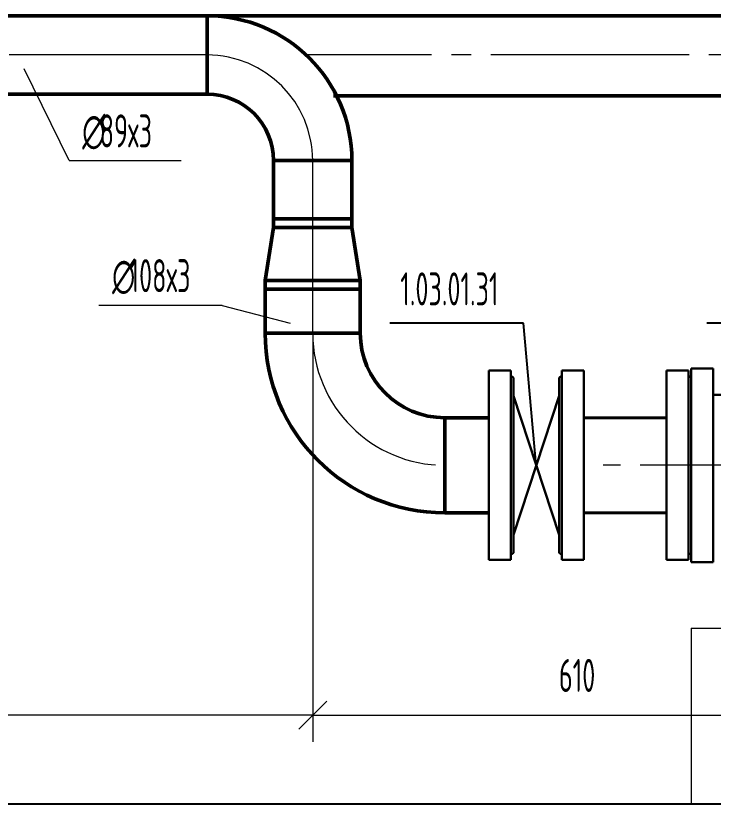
# Model space of a CAD drawing. Header units: millimetres. Extents: x -2281 to 5887, y 0 to 4166.
# Drawn here: x 4639.8 to 4692.6, y 171.2 to 230.9 of the extents above; entities that cross this region are included whole.
import ezdxf

# ---------------------------------------------------------------- set-up
doc = ezdxf.new("R2010")
doc.units = ezdxf.units.MM
for name, pattern in [('K5LT32777', [0]), ('K5LT32783', [0]), ('K5LT32784', [0]), ('K5LT32807', [0]), ('K5LT32818', [0]), ('K5LT32834', [0]), ('K5LT32893', [0]), ('K5LT_AXLED', [19.5, 15, -1.5, 1.5, -1.5]), ('K5LT_THIN', [0])]:
    doc.linetypes.add(name, pattern=pattern)
doc.layers.add('Системный слой', color=7, linetype='Continuous')
doc.styles.add('KDIMTEXTSTYLE', font='GOST_AU.SHX', dxfattribs={"width": 0.96, "oblique": 15, "height": 5})
doc.styles.add('KTEXTSTYLE', font='GOST_AU.SHX', dxfattribs={"width": 0.96, "height": 5})
doc.dimstyles.new('KDIMSTYLE (0.07)', dxfattribs={"dimtxt": 5, "dimasz": 1, "dimexe": 2, "dimexo": 0, "dimgap": 1, "dimtad": 1, "dimlfac": 15, "dimtxsty": 'KDIMTEXTSTYLE', "dimsah": 1, "dimcen": 0, "dimdle": 1, "dimadec": 0, "dimazin": 0, "dimtfac": 0.667, "dimtmove": 0, "dimatfit": 3, "dimfxl": 1, "dimtvp": 1, "dimtolj": 1, "dimtzin": 0, "dimarcsym": 0})

# ---------------------------------------------------------------- blocks, each defined once
blk = doc.blocks.new('U1130')
at = {"layer": 'Системный слой', "color": 200, "linetype": 'K5LT32784', "lineweight": 50, "true_color": 0xbf00ff}
for p, q in [((4665.875, 206.83), (4658.675, 206.83)), ((4672.275, 200.43), (4672.275, 193.23))]:
    blk.add_line(p, q, dxfattribs=at)
for radius in [13.6, 6.4]:
    blk.add_arc((4672.275, 206.83), radius, 180, 270, dxfattribs=at)
at = {"layer": 'Системный слой', "color": 30, "linetype": 'K5LT_AXLED', "lineweight": 13, "true_color": 0xff8000}
blk.add_arc((4672.275, 206.83), 10, 180, 270, dxfattribs=at)
blk = doc.blocks.new('U1132')
at = {"layer": 'Системный слой', "color": 200, "linetype": 'K5LT32834', "lineweight": 30, "true_color": 0xbf00ff}
for p, q in [((4689.075, 189.664), (4689.075, 203.997)), ((4690.742, 203.997), (4689.075, 203.997)), ((4690.742, 189.664), (4690.742, 203.997)), ((4690.942, 203.453), (4690.742, 203.619)), ((4690.942, 203.453), (4690.942, 190.208)), ((4690.942, 190.83), (4690.942, 202.83)), ((4690.942, 190.208), (4690.742, 190.042)), ((4690.742, 189.664), (4689.075, 189.664))]:
    blk.add_line(p, q, dxfattribs=at)
blk = doc.blocks.new('U1131')
at = {"layer": 'Системный слой'}
blk.add_blockref('U1132', (0, 0), dxfattribs=at)
blk = doc.blocks.new('U1135')
at = {"layer": 'Системный слой', "color": 200, "linetype": 'K5LT32784', "lineweight": 50, "true_color": 0xbf00ff}
for p, q in [((4665.242, 215.497), (4659.309, 215.497)), ((4659.309, 214.83), (4659.309, 215.497)), ((4665.242, 214.83), (4665.242, 215.497)), ((4658.675, 210.83), (4659.309, 214.83)), ((4665.242, 214.83), (4659.309, 214.83)), ((4665.875, 210.83), (4665.242, 214.83)), ((4658.675, 210.164), (4658.675, 210.83)), ((4665.875, 210.83), (4658.675, 210.83)), ((4665.875, 210.164), (4665.875, 210.83)), ((4665.875, 210.164), (4658.675, 210.164))]:
    blk.add_line(p, q, dxfattribs=at)
blk = doc.blocks.new('U1143')
at = {"layer": 'Системный слой', "color": 200, "linetype": 'K5LT32834', "lineweight": 30, "true_color": 0xbf00ff}
for p, q in [((4677.275, 203.997), (4675.609, 203.997)), ((4675.609, 203.997), (4675.609, 189.664)), ((4677.275, 203.997), (4677.275, 189.664)), ((4677.475, 203.453), (4677.275, 203.619)), ((4677.475, 190.208), (4677.475, 203.453)), ((4677.475, 202.83), (4677.475, 190.83)), ((4677.475, 190.208), (4677.275, 190.042)), ((4677.275, 189.664), (4675.609, 189.664))]:
    blk.add_line(p, q, dxfattribs=at)
blk = doc.blocks.new('U1142')
at = {"layer": 'Системный слой'}
blk.add_blockref('U1143', (0, 0), dxfattribs=at)
blk = doc.blocks.new('U1144')
at = {"layer": 'Системный слой', "color": 200, "linetype": 'K5LT32834', "lineweight": 30, "true_color": 0xbf00ff}
for p, q in [((4680.942, 202.097), (4677.475, 191.564)), ((4677.475, 191.564), (4677.475, 202.097)), ((4677.475, 202.097), (4680.942, 191.564)), ((4680.942, 202.097), (4680.942, 191.564))]:
    blk.add_line(p, q, dxfattribs=at)
blk = doc.blocks.new('U1146')
at = {"layer": 'Системный слой', "color": 200, "linetype": 'K5LT32834', "lineweight": 30, "true_color": 0xbf00ff}
for p, q in [((4680.942, 203.453), (4681.142, 203.619)), ((4681.142, 203.997), (4681.142, 189.664)), ((4681.142, 203.997), (4682.809, 203.997)), ((4682.809, 203.997), (4682.809, 189.664)), ((4680.942, 190.208), (4680.942, 203.453)), ((4680.942, 202.83), (4680.942, 190.83)), ((4680.942, 190.208), (4681.142, 190.042)), ((4681.142, 189.664), (4682.809, 189.664))]:
    blk.add_line(p, q, dxfattribs=at)
blk = doc.blocks.new('U1145')
at = {"layer": 'Системный слой'}
blk.add_blockref('U1146', (0, 0), dxfattribs=at)
blk = doc.blocks.new('U1141')
at = {"layer": 'Системный слой'}
for name in ['U1142', 'U1145', 'U1144']:
    blk.add_blockref(name, (0, 0), dxfattribs=at)
blk = doc.blocks.new('U1155')
at = {"layer": 'Системный слой', "color": 211, "linetype": 'K5LT32783', "lineweight": 50, "true_color": 0xff7fff}
for p, q in [((4654.275, 224.934), (4654.275, 230.867)), ((4659.309, 219.9), (4665.242, 219.9))]:
    blk.add_line(p, q, dxfattribs=at)
for radius in [10.967, 5.033]:
    blk.add_arc((4654.275, 219.9), radius, 0, 90, dxfattribs=at)
at = {"layer": 'Системный слой', "color": 30, "linetype": 'K5LT_AXLED', "lineweight": 13, "true_color": 0xff8000}
blk.add_arc((4654.275, 219.9), 8, 0, 90, dxfattribs=at)
blk = doc.blocks.new('D283')
at = {"layer": 'Системный слой', "color": 7, "linetype": 'K5LT_THIN', "lineweight": 13, "transparency": 16777216}
for p, q in [((4520.934, 206.831), (4520.934, 175.898)), ((4662.275, 206.83), (4662.275, 175.898)), ((4521.995, 178.959), (4519.874, 176.838)), ((4661.215, 176.838), (4663.336, 178.959)), ((4520.934, 177.898), (4518.934, 177.898)), ((4662.275, 177.898), (4520.934, 177.898)), ((4662.275, 177.898), (4664.275, 177.898))]:
    blk.add_line(p, q, dxfattribs=at)
at = {"transparency": 16777216}
blk.add_wipeout([(4563.96, 178.898), (4563.96, 182.466), (4568.405, 182.466), (4568.405, 178.898)], dxfattribs=at).dxf.layer = 'Системный слой'
at = {"layer": 'Системный слой', "color": 7, "transparency": 16777216, "insert": (4563.96, 182.166), "char_height": 2.5, "attachment_point": 1, "style": 'KTEXTSTYLE'}
blk.add_mtext('\\H3.5;\\W0.965;\\Q15;\\Q0;\\W0.715;\\H2.50;2120', dxfattribs=at)
blk = doc.blocks.new('KDIMARROW_03')
at = {"layer": 'Системный слой', "color": 0, "linetype": 'K5LT_THIN', "lineweight": 13}
for p, q in [((-1.061, -1.061), (1.061, 1.061)), ((0, 0), (-1, 0)), ((0, 0), (2, 0))]:
    blk.add_line(p, q, dxfattribs=at)
blk = doc.blocks.new('D288')
at = {"layer": 'Системный слой', "color": 7, "linetype": 'K5LT_THIN', "lineweight": 13, "transparency": 16777216}
for p, q in [((4662.275, 206.83), (4662.275, 175.898)), ((4702.942, 196.83), (4702.942, 175.898)), ((4663.336, 178.959), (4661.215, 176.838)), ((4701.882, 176.838), (4704.003, 178.959)), ((4662.275, 177.898), (4660.275, 177.898)), ((4662.275, 177.898), (4702.942, 177.898)), ((4702.942, 177.898), (4704.942, 177.898))]:
    blk.add_line(p, q, dxfattribs=at)
at = {"layer": 'Системный слой', "color": 7, "transparency": 16777216, "insert": (4680.922, 182.166), "char_height": 2.5, "attachment_point": 1, "style": 'KTEXTSTYLE'}
blk.add_mtext('\\H3.5;\\W0.965;\\Q15;\\Q0;\\W0.715;\\H2.50;610', dxfattribs=at)
at = {"transparency": 16777216}
blk.add_wipeout([(4680.922, 183.898), (4680.922, 187.466), (4684.161, 187.466), (4684.161, 183.898)], dxfattribs=at).dxf.layer = 'Системный слой'
blk = doc.blocks.new('U1196')
at = {"layer": 'Системный слой', "color": 7, "linetype": 'K5LT_THIN', "lineweight": 13}
for q in [(4646.083, 208.938), (4660.556, 207.594)]:
    blk.add_line((4655.425, 208.938), q, dxfattribs=at)
at = {"layer": 'Системный слой', "color": 7, "char_height": 2.5, "attachment_point": 1, "style": 'KTEXTSTYLE'}
for s, insert in [('\\H3.5;\\W0.965;\\Q15;\\Q0;\\W0.715;\\H2.50;∅', (4647.083, 212.438)), ('\\H3.5;\\W0.965;\\Q15;\\Q0;\\W0.715;\\H2.50;108х3', (4648.406, 212.438))]:
    blk.add_mtext(s, dxfattribs=dict(at, insert=insert))
blk = doc.blocks.new('U1208')
at = {"layer": 'Системный слой', "color": 7, "linetype": 'K5LT_THIN', "lineweight": 13}
for q in [(4640.41, 226.85), (4652.301, 219.9)]:
    blk.add_line((4643.818, 219.9), q, dxfattribs=at)
at = {"layer": 'Системный слой', "color": 7, "char_height": 2.5, "attachment_point": 1, "style": 'KTEXTSTYLE'}
for s, insert in [('\\H3.5;\\W0.965;\\Q15;\\Q0;\\W0.715;\\H2.50;∅', (4644.818, 223.4)), ('\\H3.5;\\W0.965;\\Q15;\\Q0;\\W0.715;\\H2.50;89х3', (4646.141, 223.4))]:
    blk.add_mtext(s, dxfattribs=dict(at, insert=insert))

msp = doc.modelspace()

# ---------------------------------------------------------------- linework, layer by layer
at = {"layer": 'Системный слой', "color": 211, "linetype": 'K5LT32783', "lineweight": 50, "true_color": 0xff7fff}
for p, q in [((4654.27542, 230.86494), (4620.57542, 230.86494)), ((4654.27542, 230.86494), (4654.27542, 224.93161)), ((4617.60875, 224.93161), (4654.27542, 224.93161))]:
    msp.add_line(p, q, dxfattribs=at)
at = {"layer": 'Системный слой', "color": 200, "linetype": 'K5LT32784', "lineweight": 50, "true_color": 0xbf00ff}
for p, q in [((4724.46048, 230.86927), (4654.27542, 230.86706)), ((4724.47282, 224.81408), (4663.84366, 224.81408)), ((4659.30875, 215.49714), (4659.30875, 219.90039)), ((4665.24208, 215.49714), (4665.24208, 219.90039)), ((4658.67542, 206.83047), (4658.67542, 210.1638)), ((4665.87542, 206.83047), (4665.87542, 210.1638)), ((4672.27542, 200.43047), (4675.60875, 200.43047)), ((4672.27542, 193.23047), (4675.60875, 193.23047))]:
    msp.add_line(p, q, dxfattribs=at)
at = {"layer": 'Системный слой', "color": 30, "linetype": 'K5LT_AXLED', "lineweight": 13, "true_color": 0xff8000}
for p, q in [((4654.27542, 227.90479), (4592.55291, 227.90479)), ((4788.27542, 227.90479), (4661.77192, 227.90479)), ((4662.27542, 206.83047), (4662.27542, 219.90039)), ((4721.58477, 196.83047), (4684.27542, 196.83047))]:
    msp.add_line(p, q, dxfattribs=at)
at = {"layer": 'Системный слой', "color": 7, "linetype": 'K5LT32777', "lineweight": 25}
for p, q in [((4678.25088, 207.59379), (4668.11755, 207.59379)), ((4679.19676, 196.83047), (4678.25088, 207.59379)), ((4702.48142, 207.59379), (4692.13662, 207.59379))]:
    msp.add_line(p, q, dxfattribs=at)
at = {"layer": 'Системный слой', "color": 200, "linetype": 'K5LT32818', "lineweight": 30, "true_color": 0xbf00ff}
for p, q in [((4690.94208, 189.49714), (4690.94208, 204.1638)), ((4692.60875, 204.1638), (4690.94208, 204.1638)), ((4692.60875, 189.49714), (4692.60875, 204.1638)), ((4698.94208, 202.1638), (4692.60875, 202.1638)), ((4692.60875, 189.49714), (4690.94208, 189.49714))]:
    msp.add_line(p, q, dxfattribs=at)
at = {"layer": 'Системный слой', "color": 200, "linetype": 'K5LT32893', "lineweight": 40, "true_color": 0xbf00ff}
for p, q in [((4689.07542, 200.43047), (4682.80875, 200.43047)), ((4689.07542, 193.23047), (4682.80875, 193.23047))]:
    msp.add_line(p, q, dxfattribs=at)
at = {"layer": 'Системный слой', "color": 7, "linetype": 'K5LT_THIN', "lineweight": 13}
for q in [(4690.94208, 171.1638), (4714.94208, 184.49714)]:
    msp.add_line((4690.94208, 184.49714), q, dxfattribs=at)
at = {"layer": 'Системный слой', "color": 6, "linetype": 'K5LT32807', "lineweight": 25, "true_color": 0xff00ff}
msp.add_line((4914.52205, 171.1638), (4293.60875, 171.1638), dxfattribs=at)

# ---------------------------------------------------------------- block references
at = {"layer": 'Системный слой'}
for name in ['U1155', 'U1208', 'U1135', 'U1196', 'U1130', 'U1141', 'U1131']:
    msp.add_blockref(name, (0, 0), dxfattribs=at)

# ---------------------------------------------------------------- texts
at = {"layer": 'Системный слой', "color": 7, "insert": (4668.90973, 211.43769), "char_height": 2.5, "attachment_point": 1, "style": 'KTEXTSTYLE'}
msp.add_mtext('\\H3.5;\\W0.965;\\Q15;\\Q0;\\W0.715;\\H2.50;1.03.01.31', dxfattribs=at)

# ---------------------------------------------------------------- next in the draw order: dimensions: what is measured, and where the dimension line sits
at = {"layer": 'Системный слой', "color": 7}
dim = msp.add_linear_dim(base=(4662.27542, 177.89828), p1=(4520.9341, 206.83053), p2=(4662.27542, 206.83047), dimstyle='KDIMSTYLE (0.07)', override={"dimexo": 0, "dimpost": '\\H50.0;\\W0.965;\\Q0;<>', "dimblk1": 'KDIMARROW_03', "dimblk2": 'KDIMARROW_03', "dimse1": 0, "dimse2": 0, "dimclrt": 7, "dimtolj": 1}, dxfattribs=at)
dim.commit()
dim.dimension.update_dxf_attribs({"geometry": 'D283', "text_midpoint": (4566.27542, 177.89828), "dimtype": 160})

# ---------------------------------------------------------------- next in the draw order: dimensions: what is measured, and where the dimension line sits
dim = msp.add_linear_dim(base=(4662.27542, 177.89828), p1=(4702.94208, 196.83047), p2=(4662.27542, 206.83047), text='\\H50.0;\\W0.665;\\Q0;\\H50.0;\\W0.665;\\Q0;\\Q0;\\W0.490;\\H2.50;610\\Q0;\\W0.455;\\H50.00;', dimstyle='KDIMSTYLE (0.07)', override={"dimexo": 0, "dimblk1": 'KDIMARROW_03', "dimblk2": 'KDIMARROW_03', "dimse1": 0, "dimse2": 0, "dimclrt": 7, "dimtolj": 1}, dxfattribs=at)
dim.commit()
dim.dimension.update_dxf_attribs({"geometry": 'D288', "text_midpoint": (4682.60875, 177.89828), "dimtype": 160})

doc.saveas('drawing.dxf')
